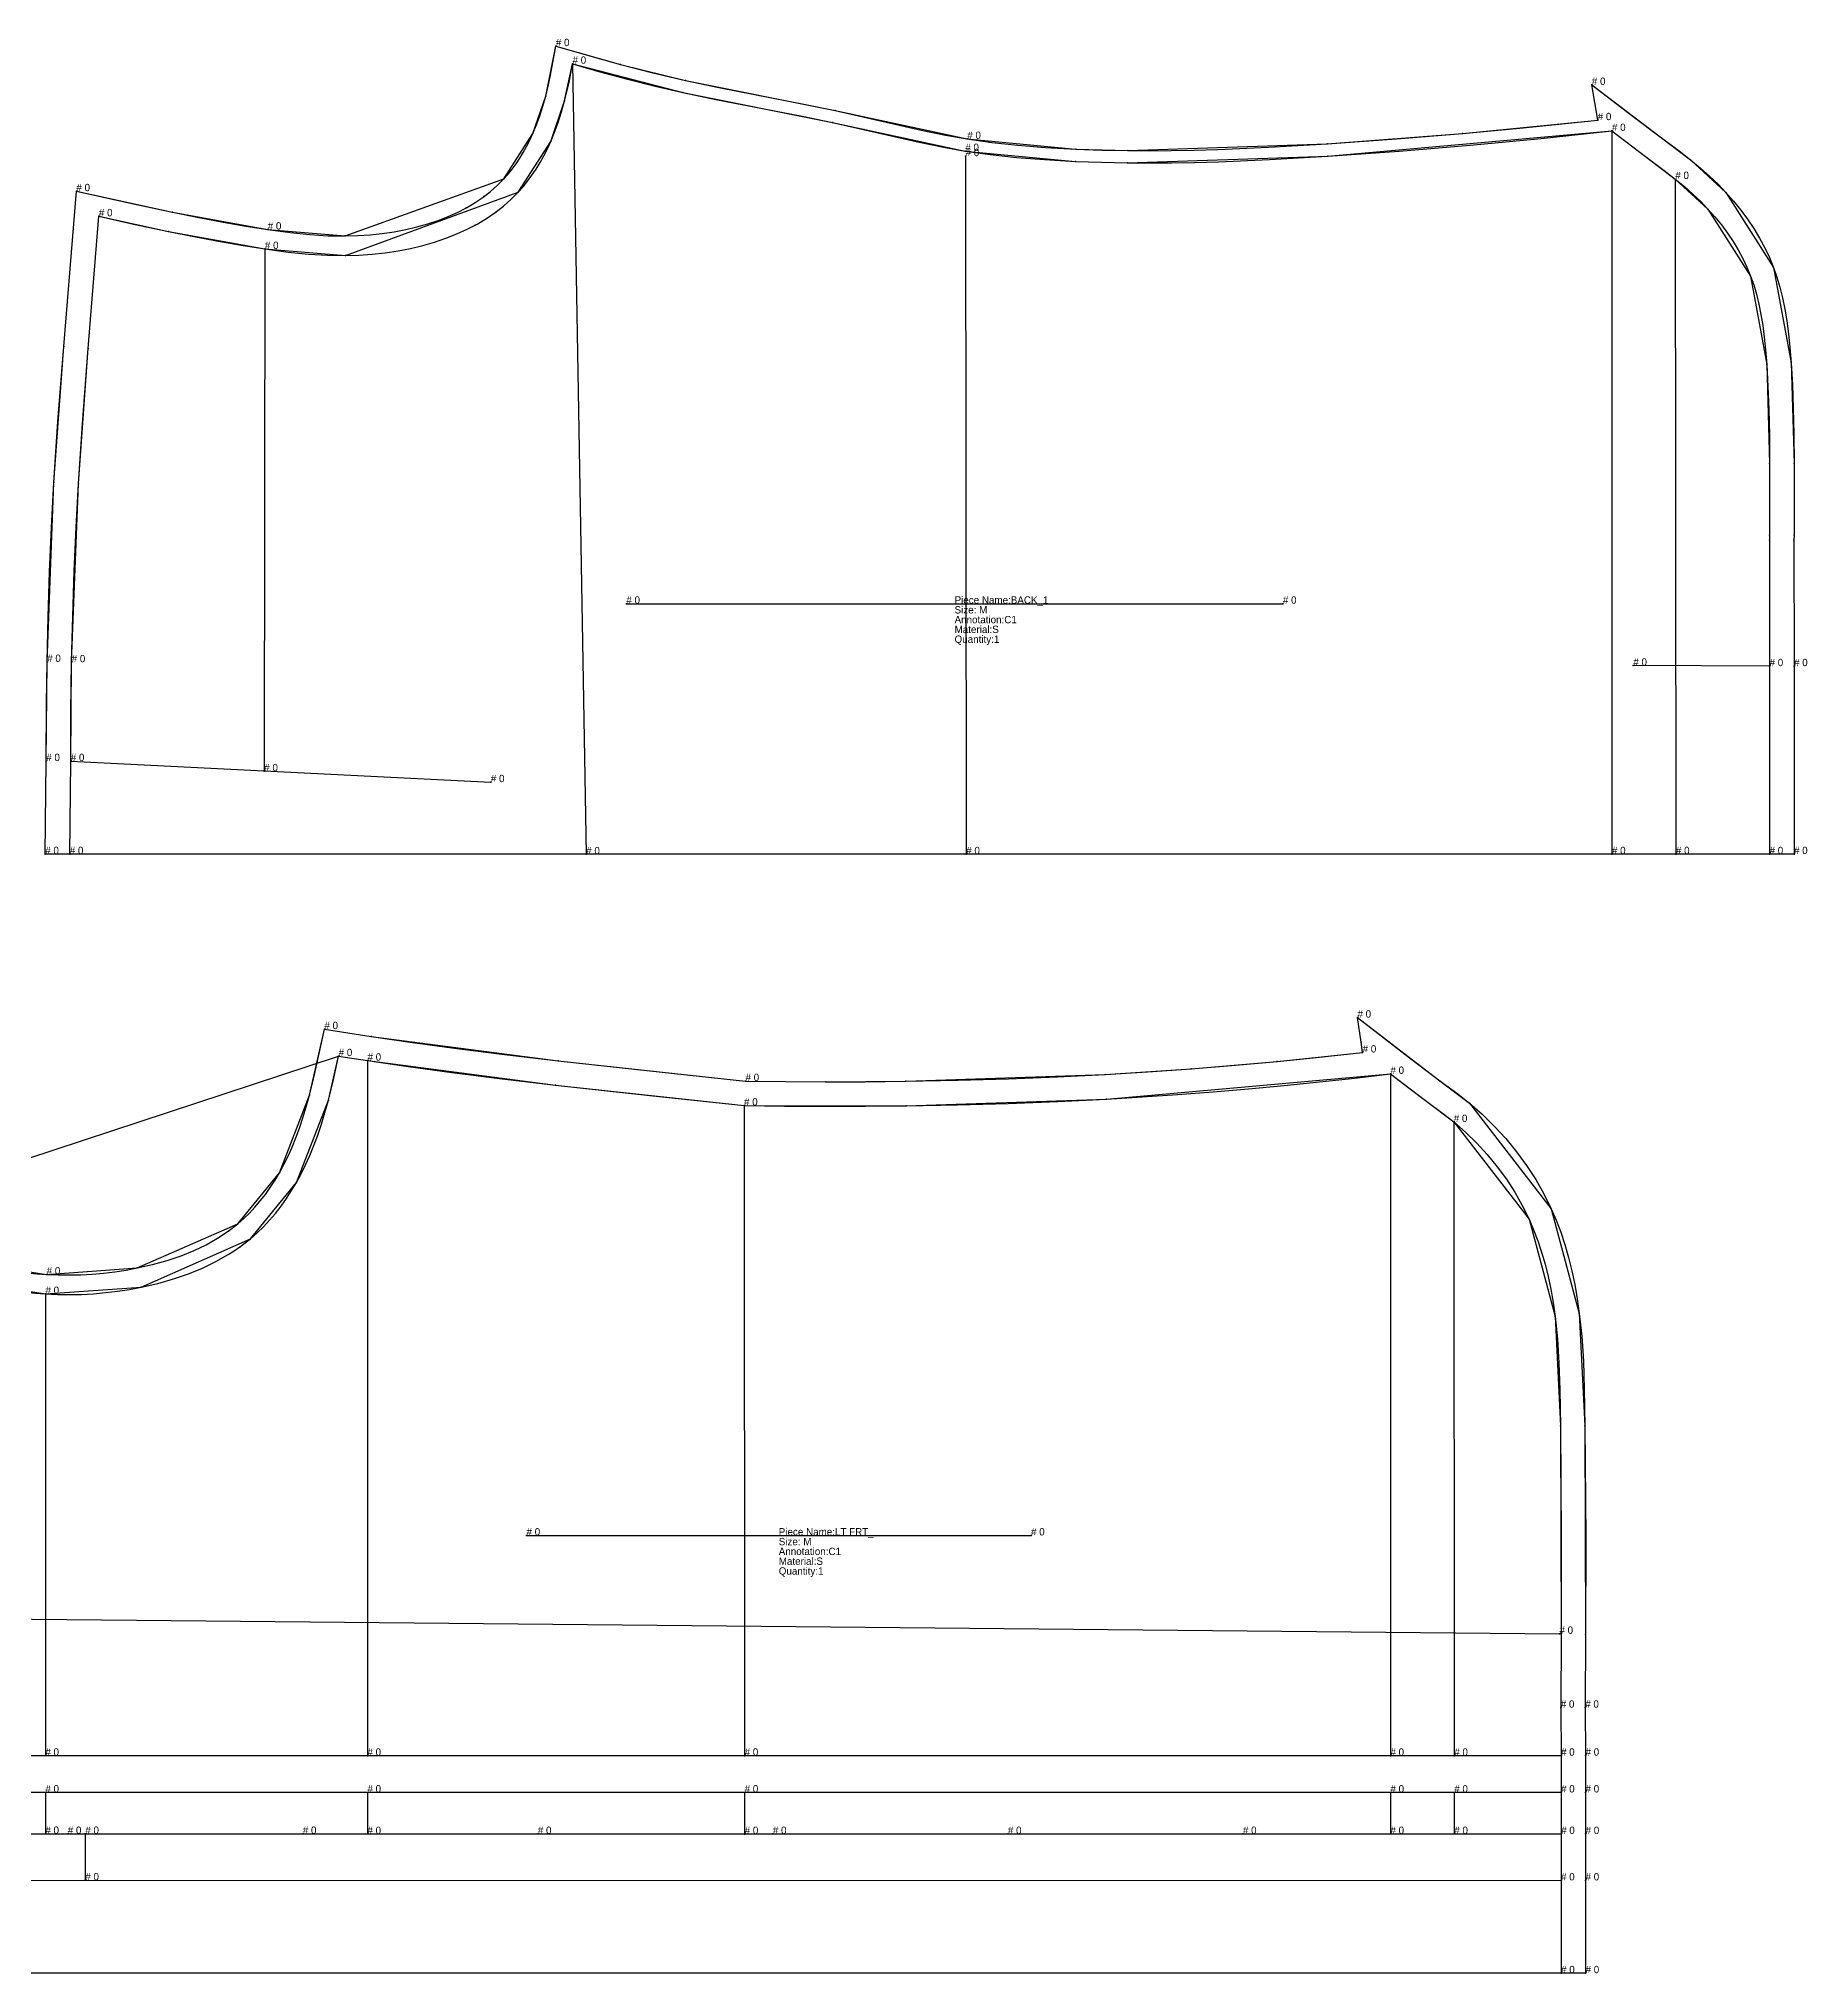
# Model space of a CAD drawing. Header units: metres. Extents: x 0 to 3840, y -36 to 1859.
# Drawn here: x 3118 to 3840, y 1045 to 1835 of the extents above; entities that cross this region are included whole.
import ezdxf

# ---------------------------------------------------------------- set-up
doc = ezdxf.new("R2010")
doc.units = ezdxf.units.M

# ---------------------------------------------------------------- blocks, each defined once
blk = doc.blocks.new('8')
at = {"layer": '1'}
blk.add_lwpolyline([(2977.9041, 1186.228), (3038.634, 1347.916), (3061.2581, 1341.6281), (3084.072, 1336.078), (3120.9121, 1330.327), (3157.9099, 1332.942), (3199.0459, 1351.016), (3216.0239, 1371.827), (3228.3049, 1403.538), (3234.3711, 1430.5081), (3253.467, 1427.512), (3329.9241, 1417.578), (3406.4041, 1409.2939), (3439.1709, 1409.002), (3471.939, 1409.199), (3553.396, 1411.9449), (3588.499, 1414.257), (3623.55, 1417.25), (3658.533, 1420.9561), (3657.9231, 1425.23), (3656.416, 1435.2061), (3690.0869, 1409.441), (3702.124, 1400.301), (3735.5869, 1357.1379), (3747.0581, 1314.335), (3749.3311, 1268.507), (3749.6311, 1183.28), (3749.4709, 1153.364), (3749.5811, 1133.767), (3749.5811, 1118.733), (3749.6211, 1101.7841), (3749.5811, 1082.798), (3749.6111, 1044.927), (3739.6111, 1044.911), (3027.291, 1044.911), (3027.281, 1082.871), (3056.384, 1082.871), (3056.5769, 1092.212), (3055.98, 1100.928), (3054.7671, 1108.801), (3052.8831, 1116.74), (3050.301, 1126.424), (3052.676, 1134.17), (3051.396, 1139.252), (3048.8831, 1145.649), (3045.5491, 1151.478), (3039.7681, 1158.182), (3031.634, 1164.619), (3021.3999, 1170.436), (3007.6211, 1176.291)], close=True, dxfattribs=at)
at = {"layer": '13'}
for p in [(3129.531, 1101.826), (3225.5491, 1101.819), (3321.5669, 1101.812), (3417.585, 1101.8051), (3513.603, 1101.798), (3609.6211, 1101.791)]:
    blk.add_point(p, dxfattribs=at)
at = {"layer": '14'}
blk.add_lwpolyline([(2990.251, 1190.661), (3045.4709, 1337.681), (3082.3711, 1328.261), (3120.4209, 1322.3409), (3159.5481, 1325.11), (3204.208, 1344.902), (3222.9851, 1367.882), (3236.031, 1401.4611), (3240.2009, 1419.4709), (3251.991, 1417.621), (3328.762, 1407.646), (3405.811, 1399.301), (3471.99, 1399.199), (3553.8701, 1401.9561), (3669.8811, 1412.2209), (3684.1809, 1401.371), (3695.751, 1392.5909), (3726.511, 1352.931), (3737.1311, 1313.111), (3739.3311, 1268.421), (3739.6311, 1183.3409), (3739.4709, 1153.361), (3739.5811, 1133.7111), (3739.5811, 1118.7111), (3739.6211, 1101.781), (3739.5811, 1082.811), (3739.6111, 1044.911), (3027.291, 1044.911), (3027.281, 1082.871), (3064.3911, 1082.871), (3063.9309, 1101.8311), (3060.6211, 1118.771), (3058.6211, 1126.271), (3060.9209, 1133.771), (3056.105, 1149.1021), (3052.1809, 1155.9611), (3036.0811, 1171.271), (3010.4609, 1183.771)], close=True, dxfattribs=at)
at = {"layer": '2'}
for p in [(3234.3711, 1430.5081), (3656.416, 1435.2061), (3240.2009, 1419.4709), (3240.2009, 1419.4709), (3251.991, 1417.621), (3658.533, 1420.9561), (3406.4041, 1409.2939), (3669.8811, 1412.2209), (3669.8811, 1412.2209), (3405.811, 1399.301), (3405.811, 1399.301), (3695.751, 1392.5909), (3010.811, 1343.861), (3010.811, 1343.861), (3010.811, 1343.861), (3038.634, 1347.916), (3045.4709, 1337.681), (3045.4709, 1337.681), (3120.4209, 1322.3409), (3316.9409, 1223.691), (3316.9409, 1223.691), (3523.061, 1223.691), (3523.061, 1223.691), (2957.2109, 1191.551), (2957.2109, 1191.551), (2977.9041, 1186.228), (2990.251, 1190.661), (2990.251, 1190.661), (3738.9309, 1183.541), (3052.676, 1134.17), (3060.9209, 1133.771), (3060.9209, 1133.771), (3120.3811, 1133.761), (3251.9509, 1133.751), (3406.051, 1133.741), (3669.8811, 1133.7209), (3695.9609, 1133.7209), (3739.5811, 1133.771), (3739.5811, 1133.7111), (3749.5811, 1133.767), (3050.301, 1126.424), (3058.6211, 1126.271), (3052.8831, 1116.74), (3060.6211, 1118.771), (3060.6411, 1118.7111), (3120.3811, 1118.761), (3251.9509, 1118.751), (3406.051, 1118.741), (3669.8811, 1118.7209), (3695.9609, 1118.7209), (3739.5811, 1118.7111), (3739.5811, 1118.7111), (3749.5811, 1118.733), (2957.2109, 1101.8311), (2957.2109, 1101.8311), (3063.9309, 1101.8311), (3064.531, 1101.8311), (3120.3811, 1101.8311), (3136.7009, 1101.821), (3251.9509, 1101.771), (3406.071, 1101.761), (3669.8811, 1101.791), (3695.981, 1101.791), (3739.6211, 1101.781), (3739.6211, 1101.781), (3749.6211, 1101.7841), (3027.281, 1082.871), (3027.281, 1082.871), (3056.384, 1082.871), (3064.3911, 1082.871), (3064.3911, 1082.871), (3136.7009, 1082.861), (3739.5811, 1082.811), (3739.5811, 1082.811), (3749.5811, 1082.798), (3027.291, 1044.911), (3027.291, 1044.911), (3739.6111, 1044.911), (3739.6111, 1044.911), (3749.6111, 1044.927)]:
    blk.add_point(p, dxfattribs=at)
at = {"layer": '3'}
for p in [(3253.467, 1427.512), (3657.9231, 1425.23), (3251.991, 1417.621), (3329.9241, 1417.578), (3623.55, 1417.25), (3328.762, 1407.646), (3439.1709, 1409.002), (3471.939, 1409.199), (3553.396, 1411.9449), (3588.499, 1414.257), (3690.0869, 1409.441), (3228.3049, 1403.538), (3236.031, 1401.4611), (3471.99, 1399.199), (3553.8701, 1401.9561), (3684.1809, 1401.371), (3702.124, 1400.301), (3695.751, 1392.5909), (3216.0239, 1371.827), (3222.9851, 1367.882), (3726.511, 1352.931), (3735.5869, 1357.1379), (3199.0459, 1351.016), (3204.208, 1344.902), (3061.2581, 1341.6281), (3084.072, 1336.078), (3082.3711, 1328.261), (3120.9121, 1330.327), (3157.9099, 1332.942), (3120.4209, 1322.3409), (3159.5481, 1325.11), (3737.1311, 1313.111), (3747.0581, 1314.335), (3739.3311, 1268.421), (3749.3311, 1268.507), (3010.4609, 1183.771), (3739.6311, 1183.3409), (3749.6311, 1183.28), (3007.6211, 1176.291), (3021.3999, 1170.436), (3036.0811, 1171.271), (3031.634, 1164.619), (3039.7681, 1158.182), (3052.1809, 1155.9611), (3045.5491, 1151.478), (3056.105, 1149.1021), (3739.4709, 1153.361), (3749.4709, 1153.364), (3048.8831, 1145.649), (3051.396, 1139.252), (3054.7671, 1108.801), (3055.98, 1100.928), (3063.9309, 1101.8311), (3056.5769, 1092.212)]:
    blk.add_point(p, dxfattribs=at)
at = {"layer": '5'}
blk.add_line((3316.9409, 1223.691), (3523.061, 1223.691), dxfattribs=at)
at = {"layer": '7'}
blk.add_line((3316.9409, 1223.691), (3523.061, 1223.691), dxfattribs=at)
at = {"layer": '8'}
for p, q in [((3010.811, 1343.861), (3240.2009, 1419.4709)), ((3251.991, 1417.621), (3251.9509, 1133.751)), ((3669.8811, 1412.2209), (3669.8811, 1133.7209)), ((3405.811, 1399.301), (3406.051, 1133.741)), ((3695.751, 1392.5909), (3695.9609, 1133.7209)), ((2957.2109, 1191.551), (3010.811, 1343.861)), ((3045.4709, 1337.681), (3010.811, 1343.861)), ((3120.4209, 1322.3409), (3120.3811, 1133.761)), ((2957.2109, 1101.8311), (2957.2109, 1191.551)), ((2990.251, 1190.661), (3738.9309, 1183.541)), ((3060.9209, 1133.771), (3739.5811, 1133.771)), ((3739.5811, 1118.7111), (3060.6411, 1118.7111)), ((3120.3811, 1118.761), (3120.3811, 1101.8311)), ((3251.9509, 1118.751), (3251.9509, 1101.771)), ((3406.051, 1118.741), (3406.071, 1101.761)), ((3669.8811, 1118.7209), (3669.8811, 1101.791)), ((3695.9609, 1118.7209), (3695.981, 1101.791)), ((3063.9309, 1101.8311), (2957.2109, 1101.8311)), ((3064.531, 1101.8311), (3739.6211, 1101.781)), ((3136.7009, 1101.821), (3136.7009, 1082.861)), ((3064.3911, 1082.871), (3739.5811, 1082.811))]:
    blk.add_line(p, q, dxfattribs=at)
at = {"layer": '80'}
for p in [(3195.155, 1348.0031, 5), (3199.812, 1341.5, 5), (3052.6741, 1134.177, 5), (3060.9189, 1133.781, 5), (3052.3159, 1118.8669, 5), (3060.6179, 1118.781, 5), (3739.5811, 1082.801, 5), (3749.5811, 1082.795, 5)]:
    blk.add_point(p, dxfattribs=at)
at = {"layer": '84'}
blk.add_lwpolyline([(2977.9041, 1186.228), (3038.634, 1347.916), (3051.6831, 1344.229), (3061.2581, 1341.6281), (3072.6919, 1338.726), (3084.072, 1336.078), (3094.8379, 1333.824), (3104.1941, 1332.178), (3112.823, 1331.019), (3116.925, 1330.616), (3120.9121, 1330.327), (3125.5659, 1330.1281), (3130.2161, 1330.079), (3134.8601, 1330.181), (3139.4961, 1330.433), (3144.1211, 1330.835), (3148.7339, 1331.3879), (3153.3311, 1332.09), (3157.9099, 1332.942), (3164.197, 1334.369), (3170.1599, 1336.035), (3175.7991, 1337.9399), (3181.1101, 1340.083), (3186.092, 1342.462), (3190.7429, 1345.079), (3195.061, 1347.9301), (3199.0459, 1351.016), (3201.4351, 1353.124), (3203.7571, 1355.3831), (3206.0061, 1357.788), (3208.1799, 1360.335), (3210.2739, 1363.019), (3212.283, 1365.834), (3214.2009, 1368.7729), (3216.0239, 1371.827), (3217.833, 1375.1541), (3219.55, 1378.632), (3221.1819, 1382.271), (3222.7319, 1386.085), (3224.2061, 1390.079), (3225.6169, 1394.291), (3226.9761, 1398.756), (3228.3049, 1403.538), (3229.6819, 1408.9561), (3231.071, 1414.899), (3234.3711, 1430.5081), (3253.467, 1427.512), (3270.397, 1425.04), (3288.429, 1422.6071), (3307.9141, 1420.1639), (3329.9241, 1417.578), (3362.24, 1413.989), (3406.4041, 1409.2939), (3439.1709, 1409.002), (3455.1621, 1409.031), (3471.939, 1409.199), (3493.1919, 1409.594), (3513.7991, 1410.182), (3533.8469, 1410.965), (3553.396, 1411.9449), (3570.6621, 1412.998), (3588.499, 1414.257), (3606.6299, 1415.709), (3623.55, 1417.25), (3638.3411, 1418.757), (3658.533, 1420.9561), (3657.9231, 1425.23), (3656.416, 1435.2061), (3675.771, 1420.21), (3690.0869, 1409.441), (3697.3711, 1404.041), (3702.124, 1400.301), (3707.344, 1395.761), (3712.3191, 1390.9189), (3717.021, 1385.803), (3721.4241, 1380.441), (3725.501, 1374.865), (3729.2329, 1369.1021), (3732.6011, 1363.184), (3735.5869, 1357.1379), (3737.6121, 1352.436), (3739.4661, 1347.557), (3741.1479, 1342.5), (3742.6621, 1337.259), (3744.0081, 1331.8311), (3745.187, 1326.208), (3746.2041, 1320.38), (3747.0581, 1314.335), (3748.0271, 1305.038), (3748.698, 1294.873), (3749.1001, 1283.611), (3749.3311, 1268.507), (3749.6731, 1222.561), (3749.6311, 1183.28), (3749.4709, 1153.364), (3749.5811, 1133.767), (3749.5811, 1118.733), (3749.6211, 1101.7841), (3749.5811, 1082.798), (3749.6111, 1044.927), (3739.6111, 1044.911), (3027.291, 1044.911), (3027.281, 1082.871), (3056.384, 1082.871), (3056.5659, 1088.265), (3056.5769, 1092.212), (3056.3899, 1096.448), (3055.98, 1100.928), (3055.4399, 1104.996), (3054.7671, 1108.801), (3054.0239, 1112.168), (3052.8831, 1116.74), (3050.301, 1126.424), (3052.676, 1134.17), (3051.396, 1139.252), (3050.2991, 1142.407), (3048.8831, 1145.649), (3047.2749, 1148.722), (3045.5491, 1151.478), (3044.2959, 1153.1949), (3042.9141, 1154.885), (3041.405, 1156.548), (3039.7681, 1158.182), (3037.928, 1159.853), (3035.9619, 1161.48), (3033.866, 1163.068), (3031.634, 1164.619), (3029.281, 1166.126), (3026.7981, 1167.593), (3021.3999, 1170.436), (3015.0481, 1173.327), (3007.6211, 1176.291), (3001.677, 1178.463), (2995.137, 1180.7111)], close=True, dxfattribs=at)
at = {"layer": '87'}
blk.add_lwpolyline([(2990.251, 1190.661), (3045.4709, 1337.681), (3054.624, 1335.105), (3063.825, 1332.677), (3073.074, 1330.395), (3082.3711, 1328.261), (3093.4661, 1325.95), (3103.1299, 1324.256), (3112.051, 1323.061), (3116.2949, 1322.6429), (3120.4209, 1322.3409), (3125.3469, 1322.126), (3130.27, 1322.072), (3135.1851, 1322.179), (3140.0911, 1322.4449), (3144.9819, 1322.8719), (3149.8579, 1323.459), (3154.7141, 1324.205), (3159.5481, 1325.11), (3166.302, 1326.657), (3172.738, 1328.475), (3178.845, 1330.5601), (3184.616, 1332.91), (3190.041, 1335.522), (3195.1179, 1338.3929), (3197.5239, 1339.924), (3199.8411, 1341.52), (3202.0691, 1343.179), (3204.208, 1344.902), (3206.864, 1347.2419), (3209.4431, 1349.746), (3211.938, 1352.408), (3214.3459, 1355.224), (3216.6609, 1358.188), (3218.876, 1361.291), (3220.9871, 1364.526), (3222.9851, 1367.882), (3224.895, 1371.403), (3226.7109, 1375.085), (3228.438, 1378.936), (3230.083, 1382.973), (3231.6489, 1387.201), (3233.1521, 1391.661), (3234.606, 1396.39), (3236.031, 1401.4611), (3238.2781, 1410.436), (3240.2009, 1419.4709), (3251.991, 1417.621), (3268.6279, 1415.1899), (3286.4839, 1412.781), (3305.979, 1410.3361), (3328.762, 1407.646), (3367.2739, 1403.34), (3405.811, 1399.301), (3422.356, 1399.089), (3438.9009, 1399.001), (3455.4451, 1399.038), (3471.99, 1399.199), (3493.041, 1399.587), (3513.6841, 1400.175), (3533.9519, 1400.964), (3553.8701, 1401.9561), (3568.3999, 1402.821), (3582.9221, 1403.8051), (3597.436, 1404.908), (3611.9409, 1406.132), (3626.439, 1407.475), (3640.928, 1408.937), (3655.408, 1410.519), (3669.8811, 1412.2209), (3676.9951, 1406.745), (3684.1809, 1401.371), (3691.22, 1396.157), (3695.751, 1392.5909), (3700.5569, 1388.407), (3705.136, 1383.948), (3709.4609, 1379.2419), (3713.509, 1374.313), (3717.2561, 1369.192), (3720.6831, 1363.903), (3723.7729, 1358.474), (3726.511, 1352.931), (3728.3811, 1348.5861), (3730.092, 1344.072), (3731.645, 1339.386), (3733.0439, 1334.521), (3734.2891, 1329.474), (3735.3831, 1324.2321), (3736.3301, 1318.7841), (3737.1311, 1313.111), (3738.0759, 1304.053), (3738.7271, 1294.149), (3739.114, 1283.178), (3739.3311, 1268.421), (3739.6621, 1222.319), (3739.6311, 1183.3409), (3739.4709, 1153.361), (3739.5811, 1133.7111), (3739.5811, 1118.7111), (3739.6211, 1101.781), (3739.5811, 1082.811), (3739.6111, 1044.911), (3027.291, 1044.911), (3027.281, 1082.871), (3064.3911, 1082.871), (3064.5879, 1087.645), (3064.5769, 1092.396), (3064.3579, 1097.125), (3063.9309, 1101.8311), (3063.3621, 1106.094), (3062.6201, 1110.339), (3061.707, 1114.564), (3060.6211, 1118.771), (3058.6211, 1126.271), (3060.9209, 1133.771), (3060.1089, 1137.761), (3059.0349, 1141.646), (3057.7009, 1145.426), (3056.105, 1149.1021), (3054.2361, 1152.6801), (3052.1809, 1155.9611), (3050.6699, 1158.036), (3049.0139, 1160.067), (3047.2129, 1162.052), (3045.269, 1163.993), (3043.1819, 1165.886), (3040.9541, 1167.731), (3038.5859, 1169.527), (3036.0811, 1171.271), (3033.4871, 1172.934), (3030.762, 1174.546), (3027.8931, 1176.115), (3024.8611, 1177.65), (3018.2539, 1180.652), (3010.4609, 1183.771), (3000.4099, 1187.394)], close=True, dxfattribs=at)
at = {"layer": '1'}
for s, p in [('# 0', (3656.416, 1435.2061)), ('# 0', (3234.3711, 1430.5081)), ('# 0', (3658.533, 1420.9561)), ('# 0', (3406.4041, 1409.2939)), ('# 0', (3038.634, 1347.916)), ('# 0', (3120.9121, 1330.327)), ('Piece Name:LT FRT_', (3420.001, 1223.691)), ('Annotation:C1', (3420.001, 1215.691)), ('Size: M', (3420.001, 1219.691)), ('Quantity:1', (3420.001, 1207.691)), ('Material:S', (3420.001, 1211.691)), ('# 0', (2977.9041, 1186.228)), ('# 0', (3749.4709, 1153.364)), ('# 0', (3052.676, 1134.17)), ('# 0', (3749.5811, 1133.767)), ('# 0', (3050.301, 1126.424)), ('# 0', (3052.8831, 1116.74)), ('# 0', (3749.5811, 1118.733)), ('# 0', (3055.98, 1100.928)), ('# 0', (3749.6211, 1101.7841)), ('# 0', (3027.281, 1082.871)), ('# 0', (3056.384, 1082.871)), ('# 0', (3749.5811, 1082.798)), ('# 0', (3027.291, 1044.911)), ('# 0', (3739.6111, 1044.911)), ('# 0', (3749.6111, 1044.927))]:
    blk.add_text(s, height=3, dxfattribs=at).set_placement(p)
at = {"layer": '13'}
for p in [(3129.531, 1101.826), (3225.5491, 1101.819), (3321.5669, 1101.812), (3417.585, 1101.8051), (3513.603, 1101.798), (3609.6211, 1101.791)]:
    blk.add_text('# 0', height=3, dxfattribs=at).set_placement(p)
at = {"layer": '14'}
for p in [(3240.2009, 1419.4709), (3669.8811, 1412.2209), (3405.811, 1399.301), (3045.4709, 1337.681), (3120.4209, 1322.3409), (2990.251, 1190.661), (3739.4709, 1153.361), (3060.9209, 1133.771), (3739.5811, 1133.7111), (3058.6211, 1126.271), (3060.6211, 1118.771), (3739.5811, 1118.7111), (3063.9309, 1101.8311), (3739.6211, 1101.781), (3027.281, 1082.871), (3064.3911, 1082.871), (3739.5811, 1082.811), (3027.291, 1044.911), (3739.6111, 1044.911)]:
    blk.add_text('# 0', height=3, dxfattribs=at).set_placement(p)
at = {"layer": '7'}
for p in [(3316.9409, 1223.691), (3523.061, 1223.691)]:
    blk.add_text('# 0', height=3, dxfattribs=at).set_placement(p)
at = {"layer": '8'}
for p in [(3240.2009, 1419.4709), (3251.991, 1417.621), (3669.8811, 1412.2209), (3405.811, 1399.301), (3695.751, 1392.5909), (3010.811, 1343.861), (3010.811, 1343.861), (3010.811, 1343.861), (3045.4709, 1337.681), (3120.4209, 1322.3409), (2957.2109, 1191.551), (2957.2109, 1191.551), (2990.251, 1190.661), (3738.9309, 1183.541), (3060.9209, 1133.771), (3120.3811, 1133.761), (3251.9509, 1133.751), (3406.051, 1133.741), (3669.8811, 1133.7209), (3695.9609, 1133.7209), (3739.5811, 1133.771), (3060.6411, 1118.7111), (3120.3811, 1118.761), (3251.9509, 1118.751), (3406.051, 1118.741), (3669.8811, 1118.7209), (3695.9609, 1118.7209), (3739.5811, 1118.7111), (2957.2109, 1101.8311), (2957.2109, 1101.8311), (3063.9309, 1101.8311), (3064.531, 1101.8311), (3120.3811, 1101.8311), (3136.7009, 1101.821), (3251.9509, 1101.771), (3406.071, 1101.761), (3669.8811, 1101.791), (3695.981, 1101.791), (3739.6211, 1101.781), (3064.3911, 1082.871), (3136.7009, 1082.861), (3739.5811, 1082.811)]:
    blk.add_text('# 0', height=3, dxfattribs=at).set_placement(p)
blk = doc.blocks.new('12')
at = {"layer": '1'}
blk.add_lwpolyline([(3834.7649, 1501.969), (3120.333, 1501.98), (3120.751, 1539.978), (3121.127, 1580.486), (3123.908, 1653.79), (3127.8689, 1709.3361), (3133.05, 1772.734), (3172.3191, 1764.105), (3211.2271, 1757.071), (3242.905, 1754.453), (3307.7451, 1777.799), (3319.543, 1796.269), (3324.7881, 1811.594), (3328.937, 1831.9709), (3355.314, 1824.443), (3381.957, 1817.924), (3443.0061, 1805.624), (3497.009, 1794.077), (3541.384, 1789.9139), (3562.5581, 1789.313), (3644.0681, 1792.061), (3699.377, 1796.2889), (3754.5779, 1801.746), (3752.1589, 1816.136), (3780.667, 1794.496), (3792.5139, 1785.507), (3806.9399, 1772.245), (3826.3569, 1741.632), (3833.5791, 1702.563), (3834.804, 1661.551), (3834.762, 1632.252), (3834.759, 1630.186), (3834.781, 1578.735)], close=True, dxfattribs=at)
at = {"layer": '14'}
blk.add_lwpolyline([(3824.7649, 1501.969), (3130.333, 1501.98), (3130.751, 1539.9771), (3131.126, 1580.326), (3133.8899, 1653.1801), (3137.8291, 1708.4399), (3142.2451, 1762.474), (3170.728, 1756.265), (3210.0581, 1749.156), (3242.968, 1746.452), (3313.5911, 1772.333), (3326.8689, 1793.05), (3332.532, 1809.579), (3335.7439, 1824.7841), (3380.8611, 1813.045), (3441.95, 1800.7371), (3496.208, 1789.141), (3541.199, 1784.917), (3562.4961, 1784.313), (3644.377, 1787.071), (3760.3879, 1797.335), (3774.679, 1786.4871), (3786.2529, 1777.709), (3799.6089, 1765.441), (3817.0181, 1738.047), (3823.6001, 1701.903), (3824.804, 1661.4771), (3824.762, 1632.266), (3824.759, 1630.196), (3824.781, 1578.733)], close=True, dxfattribs=at)
at = {"layer": '2'}
for p in [(3328.937, 1831.9709), (3335.7439, 1824.7841), (3335.7439, 1824.7841), (3752.1589, 1816.136), (3754.5779, 1801.746), (3760.3879, 1797.335), (3760.3879, 1797.335), (3496.3081, 1787.041), (3133.05, 1772.734), (3786.2529, 1777.709), (3142.2451, 1762.474), (3210.0581, 1749.156), (3357.7339, 1604.259), (3357.7339, 1604.256), (3625.9399, 1604.256), (3625.9399, 1604.252), (3769.1201, 1578.947), (3824.781, 1578.733), (3824.781, 1578.733), (3834.781, 1578.735), (3120.751, 1539.978), (3130.751, 1539.9771), (3130.751, 1539.9771), (3209.8, 1535.826), (3302.377, 1531.365), (3120.333, 1501.98), (3120.333, 1501.98), (3130.333, 1501.98), (3341.334, 1501.903), (3496.574, 1501.952), (3760.3911, 1501.968), (3786.522, 1501.97), (3824.7649, 1501.969), (3834.7649, 1501.969), (3834.7649, 1501.969)]:
    blk.add_point(p, dxfattribs=at)
at = {"layer": '3'}
for p in [(3355.314, 1824.443), (3381.957, 1817.924), (3324.7881, 1811.594), (3332.532, 1809.579), (3380.8611, 1813.045), (3443.0061, 1805.624), (3319.543, 1796.269), (3441.95, 1800.7371), (3497.009, 1794.077), (3699.377, 1796.2889), (3780.667, 1794.496), (3326.8689, 1793.05), (3496.208, 1789.141), (3541.384, 1789.9139), (3562.5581, 1789.313), (3644.0681, 1792.061), (3644.377, 1787.071), (3774.679, 1786.4871), (3541.199, 1784.917), (3562.4961, 1784.313), (3792.5139, 1785.507), (3307.7451, 1777.799), (3313.5911, 1772.333), (3786.2529, 1777.709), (3806.9399, 1772.245), (3172.3191, 1764.105), (3799.6089, 1765.441), (3170.728, 1756.265), (3211.2271, 1757.071), (3242.905, 1754.453), (3210.0581, 1749.156), (3242.968, 1746.452), (3826.3569, 1741.632), (3817.0181, 1738.047), (3127.8689, 1709.3361), (3137.8291, 1708.4399), (3823.6001, 1701.903), (3833.5791, 1702.563), (3824.804, 1661.4771), (3834.804, 1661.551), (3123.908, 1653.79), (3133.8899, 1653.1801), (3824.759, 1630.196), (3824.762, 1632.266), (3834.759, 1630.186), (3834.762, 1632.252), (3121.127, 1580.486), (3131.126, 1580.326)]:
    blk.add_point(p, dxfattribs=at)
at = {"layer": '5'}
blk.add_line((3357.7339, 1604.256), (3625.9399, 1604.256), dxfattribs=at)
at = {"layer": '6'}
blk.add_line((3834.7649, 1501.969), (3120.333, 1501.98), dxfattribs=at)
at = {"layer": '7'}
blk.add_line((3357.7339, 1604.259), (3625.9399, 1604.252), dxfattribs=at)
at = {"layer": '8'}
for p, q in [((3335.7439, 1824.7841), (3341.334, 1501.903)), ((3760.3879, 1797.335), (3760.3911, 1501.968)), ((3496.3081, 1787.041), (3496.574, 1501.952)), ((3786.2529, 1777.709), (3786.522, 1501.97)), ((3210.0581, 1749.156), (3209.8, 1535.826)), ((3824.781, 1578.733), (3769.1201, 1578.947)), ((3130.751, 1539.9771), (3302.377, 1531.365))]:
    blk.add_line(p, q, dxfattribs=at)
at = {"layer": '80'}
for p in [(3299.5559, 1770.531, 5), (3292.312, 1765.9139, 5), (3304.4319, 1764.229, 5), (3295.981, 1758.899, 5), (3120.752, 1540.0551, 5), (3130.751, 1539.9771, 5)]:
    blk.add_point(p, dxfattribs=at)
at = {"layer": '84'}
blk.add_lwpolyline([(3834.7649, 1501.969), (3120.333, 1501.98), (3120.751, 1539.978), (3120.9089, 1563.366), (3121.127, 1580.486), (3121.5349, 1598.902), (3122.135, 1617.26), (3122.926, 1635.557), (3123.908, 1653.79), (3125.542, 1678.655), (3127.8689, 1709.3361), (3133.05, 1772.734), (3155.688, 1767.662), (3172.3191, 1764.105), (3183.0349, 1761.95), (3192.957, 1760.084), (3202.3181, 1758.464), (3211.2271, 1757.071), (3220.4189, 1755.8311), (3228.408, 1755.016), (3235.842, 1754.559), (3242.905, 1754.453), (3248.0081, 1754.598), (3253.0559, 1754.933), (3258.021, 1755.455), (3262.8789, 1756.163), (3267.606, 1757.052), (3272.1899, 1758.12), (3276.615, 1759.364), (3280.8701, 1760.7791), (3284.927, 1762.355), (3288.7959, 1764.095), (3292.47, 1765.996), (3295.9451, 1768.054), (3299.2119, 1770.265), (3302.271, 1772.629), (3305.116, 1775.141), (3307.7451, 1777.799), (3309.4451, 1779.73), (3311.085, 1781.775), (3312.6621, 1783.932), (3314.176, 1786.197), (3315.624, 1788.568), (3317.0029, 1791.04), (3318.3101, 1793.609), (3319.543, 1796.269), (3321.02, 1799.826), (3322.3821, 1803.553), (3323.635, 1807.4659), (3324.7881, 1811.594), (3325.7839, 1815.67), (3326.751, 1820.1541), (3328.937, 1831.9709), (3344.144, 1827.547), (3355.314, 1824.443), (3368.6089, 1821.028), (3381.957, 1817.924), (3395.5481, 1815.069), (3430.864, 1808.162), (3443.0061, 1805.624), (3478.241, 1797.6379), (3488.1189, 1795.637), (3497.009, 1794.077), (3507.0161, 1792.656), (3517.616, 1791.502), (3528.9561, 1790.597), (3541.384, 1789.9139), (3551.968, 1789.5291), (3562.5581, 1789.313), (3571.3259, 1789.261), (3580.3579, 1789.318), (3589.6951, 1789.485), (3599.3999, 1789.7629), (3620.113, 1790.655), (3644.0681, 1792.061), (3672.3701, 1794.053), (3699.377, 1796.2889), (3722.7161, 1798.496), (3754.5779, 1801.746), (3752.1589, 1816.136), (3768.574, 1803.587), (3780.667, 1794.496), (3787.8101, 1789.165), (3792.5139, 1785.507), (3796.533, 1782.182), (3800.2571, 1778.882), (3803.719, 1775.576), (3806.9399, 1772.245), (3810.0859, 1768.698), (3813.0481, 1765.043), (3815.812, 1761.295), (3818.3679, 1757.468), (3820.707, 1753.577), (3822.822, 1749.6331), (3824.707, 1745.6479), (3826.3569, 1741.632), (3827.748, 1737.673), (3828.9839, 1733.52), (3830.0701, 1729.157), (3831.0139, 1724.552), (3831.8169, 1719.714), (3832.501, 1714.531), (3833.0791, 1708.908), (3833.5791, 1702.563), (3834.104, 1693.587), (3834.4751, 1684.012), (3834.7019, 1673.61), (3834.804, 1661.551), (3834.762, 1632.252), (3834.759, 1630.186), (3834.781, 1578.735)], close=True, dxfattribs=at)
at = {"layer": '87'}
blk.add_lwpolyline([(3824.7649, 1501.969), (3130.333, 1501.98), (3130.751, 1539.9771), (3130.842, 1560.152), (3131.126, 1580.326), (3131.5681, 1599.181), (3132.175, 1617.578), (3132.949, 1635.566), (3133.8899, 1653.1801), (3135.4929, 1677.647), (3137.8291, 1708.4399), (3142.2451, 1762.474), (3156.457, 1759.288), (3170.728, 1756.265), (3181.7241, 1754.062), (3191.7549, 1752.178), (3201.1541, 1750.55), (3210.0581, 1749.156), (3219.5811, 1747.871), (3227.8899, 1747.026), (3235.624, 1746.556), (3242.968, 1746.452), (3248.439, 1746.618), (3253.8679, 1746.994), (3259.2229, 1747.58), (3264.478, 1748.3719), (3269.604, 1749.365), (3274.5869, 1750.556), (3279.408, 1751.941), (3284.053, 1753.516), (3288.488, 1755.2679), (3292.7261, 1757.199), (3296.7581, 1759.3051), (3300.5759, 1761.584), (3304.1721, 1764.028), (3307.543, 1766.637), (3310.6841, 1769.407), (3313.5911, 1772.333), (3315.5171, 1774.509), (3317.373, 1776.8101), (3319.155, 1779.235), (3320.8621, 1781.7791), (3322.49, 1784.438), (3324.0359, 1787.207), (3325.4971, 1790.08), (3326.8689, 1793.05), (3328.4409, 1796.849), (3329.9009, 1800.85), (3331.26, 1805.077), (3332.532, 1809.579), (3334.3301, 1817.1331), (3335.7439, 1824.7841), (3346.9509, 1821.524), (3358.2061, 1818.481), (3369.509, 1815.655), (3380.8611, 1813.045), (3394.2959, 1810.226), (3429.625, 1803.312), (3441.95, 1800.7371), (3477.3369, 1792.722), (3487.269, 1790.71), (3496.208, 1789.141), (3506.356, 1787.699), (3517.105, 1786.527), (3528.6021, 1785.609), (3541.199, 1784.917), (3551.843, 1784.53), (3562.4961, 1784.313), (3571.3391, 1784.26), (3580.4441, 1784.317), (3589.8511, 1784.484), (3599.6189, 1784.764), (3620.4399, 1785.661), (3644.377, 1787.071), (3673.4319, 1789.13), (3702.4519, 1791.526), (3731.438, 1794.262), (3760.3879, 1797.335), (3774.679, 1786.4871), (3781.7161, 1781.236), (3786.2529, 1777.709), (3789.9971, 1774.613), (3793.448, 1771.558), (3796.644, 1768.507), (3799.6089, 1765.441), (3802.4319, 1762.2581), (3805.0879, 1758.981), (3807.5659, 1755.623), (3809.8579, 1752.198), (3811.9551, 1748.718), (3813.8501, 1745.193), (3815.5391, 1741.6331), (3817.0181, 1738.047), (3818.2949, 1734.42), (3819.426, 1730.6121), (3820.417, 1726.603), (3821.2749, 1722.364), (3822.002, 1717.9091), (3822.6189, 1713.1169), (3823.1411, 1707.891), (3823.6001, 1701.903), (3824.1111, 1692.985), (3824.4751, 1683.501), (3824.7, 1673.2371), (3824.804, 1661.4771), (3824.762, 1632.266), (3824.759, 1630.196), (3824.781, 1578.733)], close=True, dxfattribs=at)
at = {"layer": '1'}
for s, p in [('# 0', (3328.937, 1831.9709)), ('# 0', (3752.1589, 1816.136)), ('# 0', (3754.5779, 1801.746)), ('# 0', (3497.009, 1794.077)), ('# 0', (3133.05, 1772.734)), ('# 0', (3211.2271, 1757.071)), ('Piece Name:BACK_1', (3491.8369, 1604.256)), ('Annotation:C1', (3491.8369, 1596.256)), ('Size: M', (3491.8369, 1600.256)), ('Quantity:1', (3491.8369, 1588.256)), ('Material:S', (3491.8369, 1592.256)), ('# 0', (3121.127, 1580.486)), ('# 0', (3834.781, 1578.735)), ('# 0', (3120.751, 1539.978)), ('# 0', (3120.333, 1501.98)), ('# 0', (3834.7649, 1501.969))]:
    blk.add_text(s, height=3, dxfattribs=at).set_placement(p)
at = {"layer": '14'}
for p in [(3335.7439, 1824.7841), (3760.3879, 1797.335), (3496.208, 1789.141), (3142.2451, 1762.474), (3210.0581, 1749.156), (3131.126, 1580.326), (3824.781, 1578.733), (3130.751, 1539.9771), (3130.333, 1501.98), (3824.7649, 1501.969)]:
    blk.add_text('# 0', height=3, dxfattribs=at).set_placement(p)
at = {"layer": '6'}
for p in [(3120.333, 1501.98), (3834.7649, 1501.969)]:
    blk.add_text('# 0', height=3, dxfattribs=at).set_placement(p)
at = {"layer": '7'}
for p in [(3357.7339, 1604.259), (3625.9399, 1604.252)]:
    blk.add_text('# 0', height=3, dxfattribs=at).set_placement(p)
at = {"layer": '8'}
for p in [(3335.7439, 1824.7841), (3760.3879, 1797.335), (3496.3081, 1787.041), (3786.2529, 1777.709), (3210.0581, 1749.156), (3769.1201, 1578.947), (3824.781, 1578.733), (3130.751, 1539.9771), (3209.8, 1535.826), (3302.377, 1531.365), (3341.334, 1501.903), (3496.574, 1501.952), (3760.3911, 1501.968), (3786.522, 1501.97)]:
    blk.add_text('# 0', height=3, dxfattribs=at).set_placement(p)

msp = doc.modelspace()

# ---------------------------------------------------------------- block references
at = {"layer": '1'}
for name in ['12', '8']:
    msp.add_blockref(name, (0, 0), dxfattribs=at)

doc.saveas('drawing.dxf')
